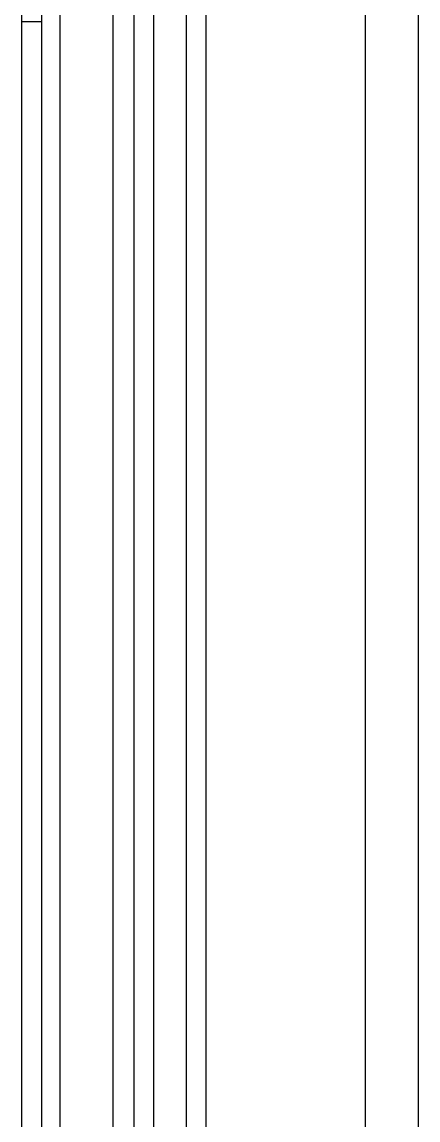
# Model space of a CAD drawing. Header units: millimetres. Extents: x 10366 to 13995, y 24552 to 29685.
# Drawn here: x 11191 to 11251.2, y 28116 to 28282.7 of the extents above; entities that cross this region are included whole.
import ezdxf

# ---------------------------------------------------------------- set-up
doc = ezdxf.new("R2010")
doc.units = ezdxf.units.MM
doc.header["$LTSCALE"] = 3
doc.layers.add('DomyÅ›lny', color=7, linetype='Continuous')

msp = doc.modelspace()

# ---------------------------------------------------------------- linework, layer by layer
at = {"layer": 'DomyÅ›lny'}
for p, q in [((11215.96, 27960.71), (11215.96, 28794.45)), ((11218.96, 27960.71), (11218.96, 28794.45)), ((11196.77, 27962.71), (11196.77, 28792.45)), ((11204.77, 28792.45), (11204.77, 27962.71)), ((11190.96, 27965.71), (11190.96, 28789.45)), ((11193.96, 27965.71), (11193.96, 28789.45)), ((11207.96, 28789.45), (11207.96, 27965.71)), ((11210.96, 28789.45), (11210.96, 27965.71)), ((11243.18, 28054.45), (11243.18, 28754.45)), ((11251.18, 28754.45), (11251.18, 28054.45)), ((11193.96, 28282.71), (11190.96, 28282.71))]:
    msp.add_line(p, q, dxfattribs=at)

doc.saveas('drawing.dxf')
